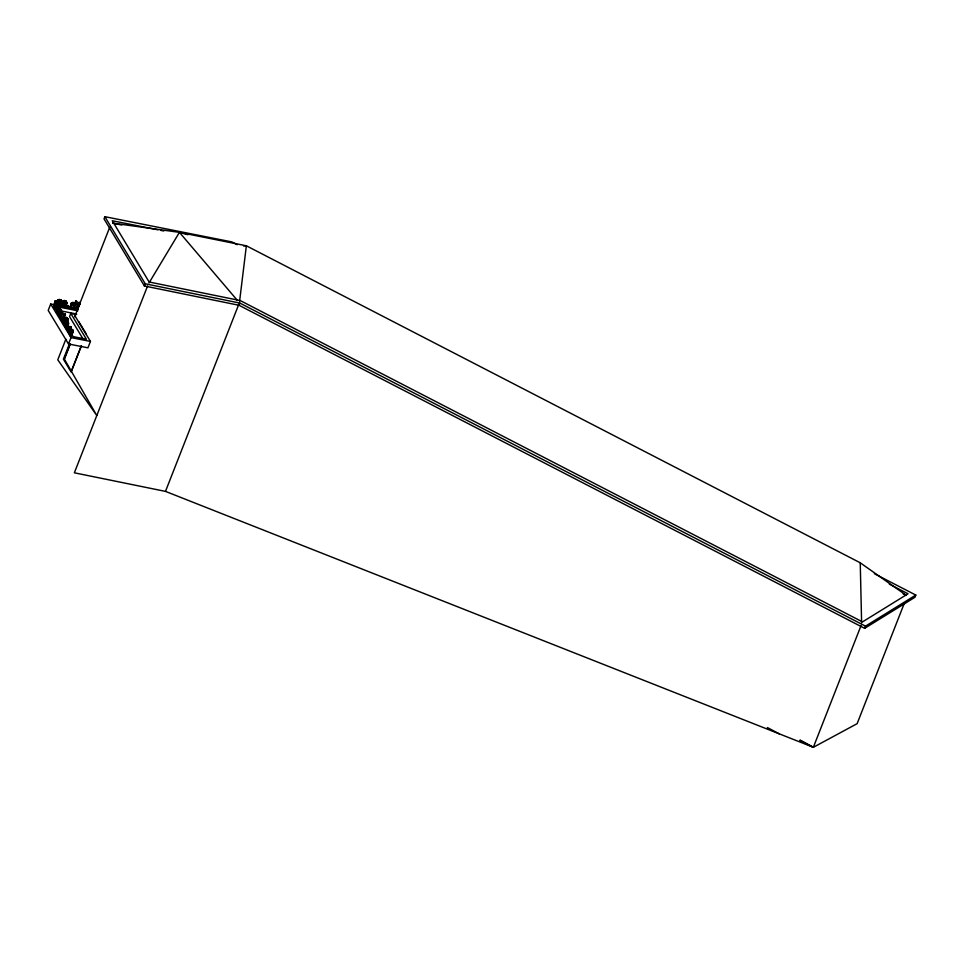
<?xml version="1.0" encoding="UTF-8"?>
<svg xmlns="http://www.w3.org/2000/svg" width="964" height="964" viewBox="0 0 964 964"><rect width="100%" height="100%" fill="white"/><g stroke="black" fill="none" stroke-linecap="round" stroke-linejoin="round"><path stroke-width="1.45" d="M69.902 330.375C64.709 328.724 72.842 333.809 67.613 330.797L68.01 328.411L67.106 328.254L66.974 330.194L66.624 329.592C66.383 328.23 70.372 322.82 67.492 322.097M65.564 317.807L62.925 318.915L64.66 317.65L65.914 318.409L63.383 319.373L63.166 323.615L62.612 319.783L63.504 319.952L65.239 313.89L64.347 313.734L61.708 321.072L64.347 313.734M64.07 323.771L64.275 319.53L65.914 318.409M69.866 335.412C72.324 336.364 68.564 333.46 70.239 331.737L72.336 333.978L70.239 331.737M70.215 335.809L71.505 336.147L71.854 335.171L70.854 334.279L71.143 331.893M65.721 328.037C68.745 326.23 65.082 320.506 68.528 323.169M67.227 322.856L68.058 323.904L66.624 328.194M65.781 305.769L65.335 304.998L64.974 305.95C61.829 307.552 59.925 302.467 63.913 302.889C68.287 302.13 62.118 301.575 63.226 300.696C66.408 299.117 68.492 305.058 64.431 304.491C59.925 305.395 66.649 305.781 65.371 306.709L62.082 305.95L63.082 303.756M69.697 335.038C67.986 330.086 74.083 327.423 71.444 333.821M66.492 302.057L66.106 303.106M66.865 303.118L66.239 301.768L63.624 301.455C62.106 302.636 68.432 302.202 64.865 303.66C61.262 302.877 62.479 306.564 65.335 304.998L65.733 305.757M64.455 324.627C66.275 325.603 64.528 318.867 67.082 317.975L65.901 317.337L64.323 325.531M68.034 332.255L68.878 332.556L69.48 331.242L69.336 327.435L70.167 329.158L70.505 328.206C68.227 322.82 69.673 333.026 68.203 331.242M68.709 332.664L70.215 331.965L70.239 327.591L71.071 329.314L71.408 328.363L70.673 326.676L68.998 327.037M65.901 317.337L63.72 324.326M64.612 324.181L64.721 323.446M72.336 333.978L72.686 329.917L69.179 328.917M239.59 301.31L246.362 245.796L179.425 232.348L112.896 223.154M57.43 305.347L60.961 304.54L61.612 303.491L60.624 301.961C61.13 299.069 57.057 300.322 57.105 302.539L60.744 303.359L58.587 304.805L56.298 302.997L57.298 304.323M60.467 300.648L61.021 302.72L56.719 301.78C57.093 298.25 63.106 299.238 61.214 302.732M61.612 303.491C63.287 300.961 59.105 298.852 57.804 301.322L60.624 301.961M65.998 328.507C69.504 327.158 65.564 319.891 68.299 322.313M54.647 308.842L55.683 304.058L56.587 304.226L55.791 309.444L57.84 304.431L56.948 304.275L55.189 307.865L56.093 308.022L57.84 304.431M57.093 313.083L58.129 308.299L56.249 311.637L57.153 311.794L58.406 309.565M57.985 313.24L58.503 310.842M59.599 316.023L61.479 312.685L60.575 312.529L59.78 317.746L61.829 312.746L60.081 316.325L60.973 316.493L62.732 312.902L61.829 312.746M60.431 317.469L61.214 313.878M55.189 307.865L56.02 302.672L54.141 306.046L55.044 306.203L56.912 302.829L56.02 302.672M56.093 308.022L56.912 302.829M58.467 306.901L59.587 307.456L58.539 312.252L57.635 312.095L58.467 306.901L56.587 310.275L57.466 305.19L58.659 305.841L57.78 309.287M60.081 316.325L60.901 311.143L59.033 314.517L59.925 314.674L61.804 311.3L60.901 311.143M60.973 316.493L61.804 311.3M53.562 306.962L55.032 300.961L56.213 301.612L55.044 306.203M54.454 307.13L55.924 301.117M57.466 305.19L56.249 311.637M59.925 314.674L61.094 310.071L59.913 309.42L58.696 315.867L60.575 312.529M59.346 315.589L60.816 309.577M69.986 331.194L70.89 331.351L70.396 334.291M54.141 306.046L55.032 300.961M59.033 314.517L59.913 309.42M71.42 332.676L71.143 330.218L70.493 331.062L71.42 332.676L72.698 332.942M72.517 332.17L72.324 332.833L70.493 331.062M60.708 319.337L61.19 318L62.082 318.156L61.949 320.108M61.057 319.94L61.19 318M61.6 319.506L62.082 318.156M63.925 317.566L65.239 313.89M66.07 318.698C66.444 320.229 64.311 319.855 65.178 318.53L66.263 319.012L65.178 318.53M64.986 322.554L66.805 317.505M66.263 320.229L66.829 321.217L65.938 321.06L65.636 319.325M64.636 326.145L67.275 318.807L68.179 318.976L65.805 326.784M64.913 326.627L67.275 318.807M65.528 326.314L68.179 318.976M67.516 329.748L68.01 328.411M68.516 330.953L68.866 329.965L68.998 330.989M55.069 304.901L50.706 304.034L48.2 310.42L68.516 343.979L87.941 347.823L90.447 341.437L74.818 315.638M237.228 244.675L231.878 241.916L104.883 216.695L104.028 218.888L144.407 285.983L239.024 305.275L864.648 628.335L914.944 597.27L915.8 595.077L874.396 573.701M76.53 314.553L70.782 313.421L69.529 316.614L82.916 338.726M65.877 339.171L57.78 359.813L96.798 415.556L64.239 358.885L70.179 343.726M74.65 316.782L109.739 227.227M68.516 343.979L71.011 337.593L50.706 304.034M69.396 343.919L63.407 359.186L71.143 372.032L81.482 345.654M64.383 359.138L70.3 344.052M71.469 370.899L81.145 346.197M144.407 285.983L145.263 283.79L104.883 216.695M147.564 286.007L74.361 472.806L165.483 491.387L813.351 747.305L857.129 723.663L904.449 602.91M165.483 491.387L238.855 304.166M239.024 305.275L239.879 303.082L865.503 626.142L915.8 595.077M800.012 740.352L813.351 747.305L861.093 625.479M864.648 628.335L865.503 626.142M66.444 306.612L66.998 305.347L68.058 305.576L67.902 307.6L66.444 306.612L67.902 307.6M66.841 307.371L66.998 305.347M74.168 304.455L73.782 303.708L74.698 305.046L72.517 304.311L70.625 308.215L69.794 308.034L71.252 303.262L73.252 302.527L74.999 304.347L74.023 302.901M69.794 308.034C70.083 306.13 72.228 301.431 74.734 303.961M70.625 308.215L71.047 305.576M72.698 308.022L75.698 301.081L76.53 301.262L76.915 302.021L73.915 308.962L72.698 308.022L73.915 308.962M73.083 308.769L76.084 301.828L75.698 301.081M73.529 308.203L76.53 301.262M74.541 308.384L74.879 307.637L76.53 307.805L79.012 302.395L79.843 302.588L80.241 303.335L77.735 308.89L75.879 309.504L74.541 308.384L76.192 308.805M76.373 304.154L76.686 303.443L78.397 303.829L78.783 304.588L76.373 304.154L78.482 305.287L78.084 304.54M74.939 309.143L74.879 307.637L75.879 309.504M76.771 304.901L76.686 303.443M75.312 308.396L77.216 308.167L79.012 302.395M79.843 302.588L79.783 304.142M57.635 312.095L59.382 308.504L60.286 308.673L58.238 313.674L57.346 313.517L59.382 308.504M71.384 331.218L71.914 330.435M54.9 309.287L56.948 304.275M60.684 317.915L62.732 312.902M60.346 302.6L58.563 304.046L56.551 303.262M53.815 307.408L55.683 304.058M54.707 307.564L56.587 304.226M58.189 302.081L59.491 300.949L60.997 301.624M149.034 282.922L179.425 232.348L187.968 234.734M71.36 330.291L72.3 329.543M77.566 307.793L76.831 307.42M243.518 245.953L246.362 245.796L860.237 562.795L905.967 595.113M55.309 301.455L56.213 301.612M56.249 303.07L57.141 303.226M57.225 304.757L58.117 304.913M57.756 305.684L58.659 305.841M58.684 307.299L59.587 307.456M59.66 308.986L60.563 309.143M60.202 309.914L61.094 310.071M61.13 311.529L62.033 311.685M62.106 313.216L63.009 313.372M64.624 314.204L65.516 314.372M66.179 317.819L67.082 317.975M67.552 319.289L68.444 319.446M61.539 318.602L62.431 318.759M64.913 319.277L67.094 320.47L65.371 320.072L65.938 321.06M63.383 319.373L64.275 319.53M66.841 321.856L68.143 322.121M67.516 322.41L68.42 322.566M66.721 322.639L68.492 322.844M64.504 322.47L65.395 322.639M67.119 323.061L68.01 323.229M67.167 323.277L68.516 323.53M67.179 323.494L68.083 323.663M64.275 323.133L65.178 323.289M67.167 323.747L68.48 323.916M64.154 323.639L65.058 323.796M67.504 324.181L68.396 324.338M63.745 323.663L65.034 324.024M67.034 324.326L67.938 324.494M64.142 324.073L65.046 324.229M67.384 324.615L68.275 324.784M64.19 324.253L65.094 324.422M64.287 324.458L65.191 324.615M66.805 325.037L68.131 325.254M63.937 325.109L64.829 325.266M69.613 326.471L70.673 326.676M69.288 326.615L70.842 326.808M69.131 326.796L71.011 327.025M70.239 327.158L71.143 327.314M69.336 327.435L71.264 327.652M69.818 327.591L70.721 327.748M69.191 327.712L70.842 328.037M69.107 328.025L70.95 328.423M70.505 328.206L71.408 328.363M69.083 328.302L69.974 328.471M69.107 328.591L71.023 328.857M67.456 328.857L68.348 329.013M70.95 329.519L72.505 329.664M69.312 329.327L70.203 329.483M71.794 329.76L72.686 329.917M68.757 329.435L70.324 329.857M70.697 329.772L71.601 329.929M71.939 330.062L72.83 330.218M71.143 330.218L72.18 330.387M70.456 330.134L72.927 330.58M68.998 330.218L70.432 330.351M70.227 330.604L72.975 330.977M68.022 330.351L70.444 330.857M69.119 330.857L70.011 331.026M72.071 331.255L72.975 331.423M69.083 331.134L70.384 331.399M72.035 331.737L72.927 331.893M68.336 331.544L69.227 331.7M68.516 331.773L70.673 331.99M71.939 332.243L72.83 332.399M68.685 331.845L69.577 332.002M70.987 332.375L69.179 332.122M69.034 332.375L70.878 332.821M68.878 332.556L69.782 332.713M71.613 333.339L72.517 333.496M69.529 333.038L70.818 333.243M69.89 333.472L70.794 333.628M69.492 333.604L70.806 333.966M69.95 334.122L70.854 334.279M70.035 334.4L70.926 334.556M70.143 334.629L71.035 334.797M70.324 334.87L71.854 335.171M70.035 335.653L71.119 335.966M57.973 305.468L78.325 309.492M57.635 306.817L77.879 310.818M60.72 310.878L76.626 314.011M71.011 337.593L90.447 341.437M157.915 229.818L112.282 220.756L149.131 281.994L240.265 300.575L862.503 621.888L908.028 593.776L889.314 584.112M160.868 230.408L163.808 230.986M112.896 223.238L121.729 224.998M145.263 283.79L239.879 303.082M76.084 301.828L76.915 302.021M79.41 303.154L80.241 303.335M56.743 303.756L56.298 304.66L57.021 305.154M67.396 306.094L68.444 306.335M69.408 307.275L70.227 307.468M903.16 593.896L905.835 595.27M767.368 727.543L779.322 733.869M800.132 740.147L813.351 747.305M179.425 232.348L237.469 300.491M70.782 313.421L86.399 339.22L73.107 336.593L66.227 325.217M54.743 306.251L59.334 313.83M60.865 316.361L63.154 320.156M78.819 321.675L86.121 333.797M77.108 306.805L77.506 307.564M73.662 302.672L74.059 303.419M76.53 307.805L77.204 309.36M76.337 307.926L76.734 308.685M73.252 302.527L73.65 303.274M76.144 307.998L76.915 309.48M75.903 308.01L76.59 309.552M72.866 302.467L73.264 303.226M75.59 307.974L76.252 309.565M72.493 302.491L72.89 303.238M72.155 302.576L72.541 303.335M75.011 308.601L75.409 309.36M71.83 302.732L72.216 303.491M71.529 302.961L71.914 303.72M71.252 303.262L72.167 304.745M71.011 303.612L71.408 304.371M70.806 304.046L71.191 304.793M66.13 301.238L66.841 302.515M65.841 301.009L66.239 301.768M65.48 300.828L65.865 301.587M66.371 302.66L66.769 303.419M65.034 300.696L65.431 301.455M65.492 301.768L66.022 302.792M65.191 301.563L66.504 303.853M64.588 300.623L64.974 301.383M64.793 301.419L65.191 302.178M65.407 302.624L65.805 303.371M64.094 300.599L64.492 301.358M65.178 302.78L65.576 303.54M64.335 301.358L64.733 302.118M64.877 302.877L65.275 303.624M63.829 301.383L64.227 302.13M63.226 300.696L63.624 301.455M64.468 302.901L64.865 303.66M63.335 301.467L63.732 302.226M63.913 302.889L64.311 303.648M64.805 305.178L65.203 305.925M62.841 301.599L63.275 302.359M63.395 302.889L63.793 303.636M64.974 305.95L65.371 306.709M64.263 305.287L64.648 306.034M62.805 302.949L63.202 303.708M61.178 300.25L61.913 301.853M63.732 305.311L64.118 306.058M60.865 299.937L61.262 300.684M62.781 303.841L63.166 304.588M64.082 306.07L64.48 306.817M60.467 299.696L60.853 300.455M61.527 301.599L61.925 302.359M62.311 303.142L62.961 304.757M63.263 305.251L63.648 305.998M61.431 302.142L61.816 302.901M63.564 306.058L63.961 306.817M59.973 299.539L60.358 300.286M61.901 303.479L63.19 305.853M60.021 300.334L61.118 302.142M62.347 304.6L62.877 305.636M63.022 305.974L63.419 306.733M59.479 299.467L60.105 300.997M61.612 303.949L62.009 304.708M62.576 305.841L62.973 306.6M59.021 299.491L59.419 300.238M61.503 304.287L61.901 305.034M62.202 305.672L62.6 306.419M59.093 300.202L59.491 300.949M61.479 304.6L62.299 306.203M58.587 299.587L59.214 301.009M60.575 303.793L60.961 304.54M58.177 299.78L58.961 301.13M58.346 300.539L58.732 301.298M59.864 303.371L60.262 304.13M57.804 300.057L58.527 301.515M60.166 304.178L60.563 304.937M59.575 303.648L59.961 304.395M57.466 300.407L57.852 301.154M59.25 303.853L59.648 304.6M57.165 300.828L57.563 301.575M58.912 303.985L59.31 304.732M58.563 304.046L58.961 304.805M56.912 301.334L57.31 302.081M58.202 304.058L59.057 305.564M56.719 301.78L57.105 302.539M57.828 303.997L58.214 304.757M57.346 303.829L57.732 304.588M69.782 330.013L69.553 329.049M860.237 562.795L861.611 622.587"/></g></svg>
